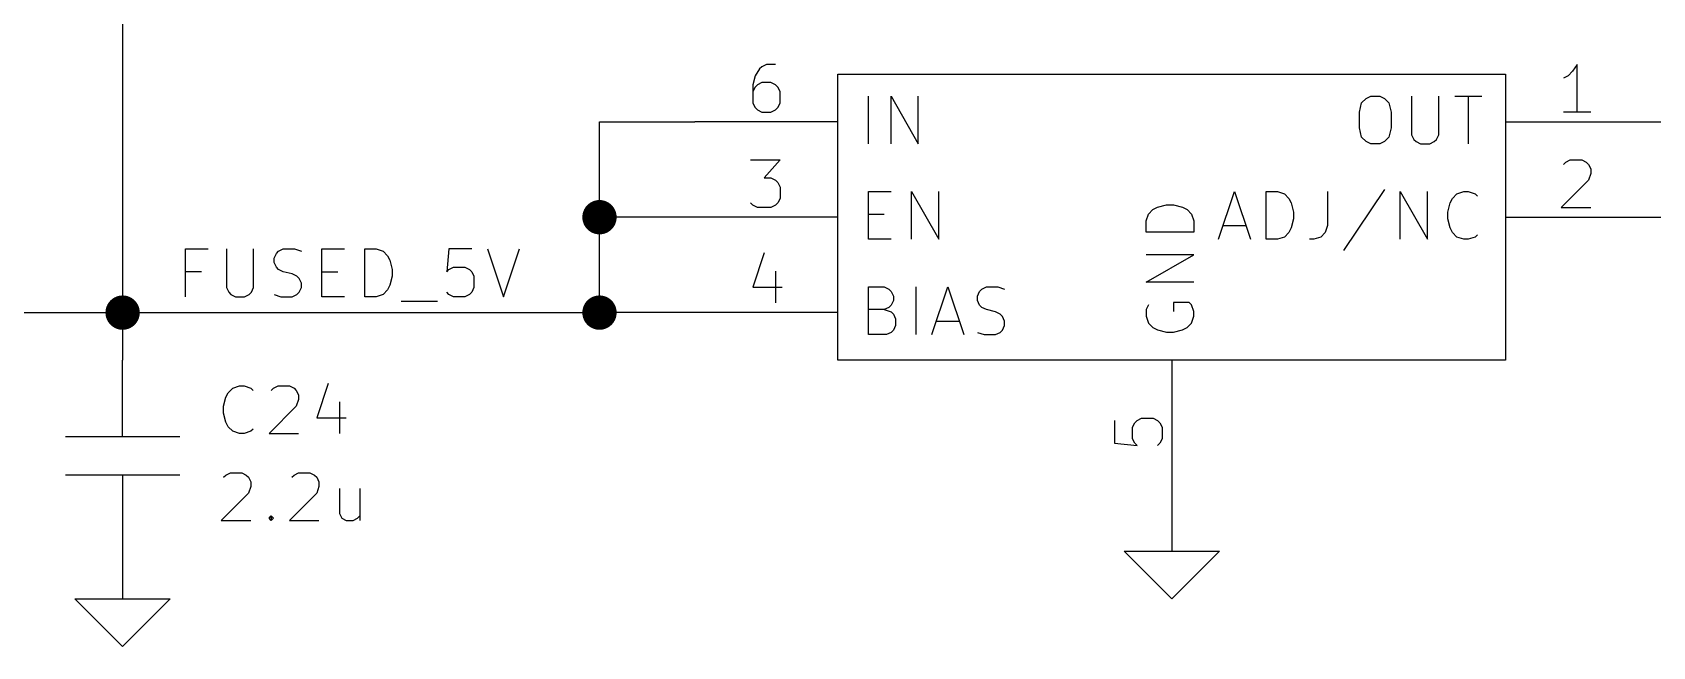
# Model space of a CAD drawing. Extents: x 0.4 to 16.1, y -11.3 to -0.4.
# Drawn here: x 8.155 to 9.854, y -7.1 to -6.456 of the extents above; entities that cross this region are included whole.
import ezdxf

# ---------------------------------------------------------------- set-up
doc = ezdxf.new("R2010")
doc.units = 0
doc.header["$MEASUREMENT"] = 0
for name, color, linetype in [('CYAN2', 4, 'CONTINUOUS'), ('GRAY1', 251, 'CONTINUOUS'), ('GREEN3', 91, 'CONTINUOUS'), ('LYELLOW', 51, 'CONTINUOUS'), ('RED2', 1, 'CONTINUOUS'), ('RED3', 11, 'CONTINUOUS')]:
    doc.layers.add(name, color=color, linetype=linetype)

msp = doc.modelspace()

# ---------------------------------------------------------------- linework, layer by layer
at = {"layer": 'CYAN2', "linetype": 'CONTINUOUS'}
for p, q in [((9.0319, -6.5731), (9.0319, -6.5231)), ((9.0319, -6.5731), (9.0319, -6.5231)), ((9.0557, -6.5731), (9.0557, -6.5231)), ((9.0557, -6.5231), (9.0843, -6.5731)), ((9.0557, -6.5731), (9.0557, -6.5231)), ((9.0557, -6.5231), (9.0843, -6.5731)), ((9.0843, -6.5731), (9.0843, -6.5231)), ((9.0843, -6.5731), (9.0843, -6.5231)), ((9.5538, -6.5255), (9.5586, -6.5231)), ((9.5538, -6.5255), (9.5586, -6.5231)), ((9.5586, -6.5231), (9.5681, -6.5231)), ((9.5586, -6.5231), (9.5681, -6.5231)), ((9.5681, -6.5231), (9.5729, -6.5255)), ((9.5681, -6.5231), (9.5729, -6.5255)), ((9.6014, -6.5231), (9.6014, -6.5636)), ((9.6014, -6.5231), (9.6014, -6.5636)), ((9.63, -6.5636), (9.63, -6.5231)), ((9.63, -6.5636), (9.63, -6.5231)), ((9.6467, -6.5231), (9.6752, -6.5231)), ((9.6467, -6.5231), (9.6752, -6.5231)), ((9.661, -6.5731), (9.661, -6.5231)), ((9.661, -6.5731), (9.661, -6.5231)), ((9.5467, -6.5398), (9.549, -6.5303)), ((9.5467, -6.5398), (9.549, -6.5303)), ((9.5467, -6.5565), (9.5467, -6.5398)), ((9.5467, -6.5565), (9.5467, -6.5398)), ((9.549, -6.5303), (9.5538, -6.5255)), ((9.549, -6.5303), (9.5538, -6.5255)), ((9.5729, -6.5255), (9.5776, -6.5303)), ((9.5729, -6.5255), (9.5776, -6.5303)), ((9.5776, -6.5303), (9.58, -6.5398)), ((9.5776, -6.5303), (9.58, -6.5398)), ((9.58, -6.5398), (9.58, -6.5565)), ((9.58, -6.5398), (9.58, -6.5565)), ((9.549, -6.566), (9.5467, -6.5565)), ((9.549, -6.566), (9.5467, -6.5565)), ((9.58, -6.5565), (9.5776, -6.566)), ((9.58, -6.5565), (9.5776, -6.566)), ((9.5538, -6.5708), (9.549, -6.566)), ((9.5538, -6.5708), (9.549, -6.566)), ((9.5586, -6.5731), (9.5538, -6.5708)), ((9.5586, -6.5731), (9.5538, -6.5708)), ((9.5681, -6.5731), (9.5586, -6.5731)), ((9.5681, -6.5731), (9.5586, -6.5731)), ((9.5729, -6.5708), (9.5681, -6.5731)), ((9.5729, -6.5708), (9.5681, -6.5731)), ((9.5776, -6.566), (9.5729, -6.5708)), ((9.5776, -6.566), (9.5729, -6.5708)), ((9.6014, -6.5636), (9.6038, -6.5684)), ((9.6014, -6.5636), (9.6038, -6.5684)), ((9.6038, -6.5684), (9.6062, -6.5708)), ((9.6038, -6.5684), (9.6062, -6.5708)), ((9.6062, -6.5708), (9.6109, -6.5731)), ((9.6062, -6.5708), (9.6109, -6.5731)), ((9.6109, -6.5731), (9.6205, -6.5731)), ((9.6109, -6.5731), (9.6205, -6.5731)), ((9.6205, -6.5731), (9.6252, -6.5708)), ((9.6205, -6.5731), (9.6252, -6.5708)), ((9.6252, -6.5708), (9.6276, -6.5684)), ((9.6252, -6.5708), (9.6276, -6.5684)), ((9.6276, -6.5684), (9.63, -6.5636)), ((9.6276, -6.5684), (9.63, -6.5636)), ((9.0319, -6.6731), (9.0319, -6.6231)), ((9.0319, -6.6231), (9.0557, -6.6231)), ((9.0319, -6.6731), (9.0319, -6.6231)), ((9.0319, -6.6231), (9.0557, -6.6231)), ((9.0771, -6.6731), (9.0771, -6.6231)), ((9.0771, -6.6231), (9.1057, -6.6731)), ((9.0771, -6.6731), (9.0771, -6.6231)), ((9.0771, -6.6231), (9.1057, -6.6731)), ((9.1057, -6.6731), (9.1057, -6.6231)), ((9.1057, -6.6731), (9.1057, -6.6231)), ((9.399, -6.6731), (9.4157, -6.6231)), ((9.399, -6.6731), (9.4157, -6.6231)), ((9.4157, -6.6231), (9.4324, -6.6731)), ((9.4157, -6.6231), (9.4324, -6.6731)), ((9.449, -6.6731), (9.449, -6.6231)), ((9.449, -6.6231), (9.4609, -6.6231)), ((9.449, -6.6731), (9.449, -6.6231)), ((9.449, -6.6231), (9.4609, -6.6231)), ((9.4609, -6.6231), (9.4681, -6.6255)), ((9.4609, -6.6231), (9.4681, -6.6255)), ((9.5133, -6.6231), (9.5133, -6.6588)), ((9.5133, -6.6231), (9.5133, -6.6588)), ((9.5729, -6.6208), (9.53, -6.685)), ((9.5729, -6.6208), (9.53, -6.685)), ((9.5895, -6.6731), (9.5895, -6.6231)), ((9.5895, -6.6231), (9.6181, -6.6731)), ((9.5895, -6.6731), (9.5895, -6.6231)), ((9.5895, -6.6231), (9.6181, -6.6731)), ((9.6181, -6.6731), (9.6181, -6.6231)), ((9.6181, -6.6731), (9.6181, -6.6231)), ((9.649, -6.6255), (9.6562, -6.6231)), ((9.649, -6.6255), (9.6562, -6.6231)), ((9.6562, -6.6231), (9.6609, -6.6231)), ((9.6562, -6.6231), (9.6609, -6.6231)), ((9.6609, -6.6231), (9.6681, -6.6255)), ((9.6609, -6.6231), (9.6681, -6.6255)), ((9.3255, -6.6467), (9.3303, -6.6419)), ((9.3255, -6.6467), (9.3303, -6.6419)), ((9.3303, -6.6419), (9.335, -6.6395)), ((9.3303, -6.6419), (9.335, -6.6395)), ((9.335, -6.6395), (9.3446, -6.6371)), ((9.335, -6.6395), (9.3446, -6.6371)), ((9.3446, -6.6371), (9.3517, -6.6371)), ((9.3446, -6.6371), (9.3517, -6.6371)), ((9.3517, -6.6371), (9.3612, -6.6395)), ((9.3517, -6.6371), (9.3612, -6.6395)), ((9.3612, -6.6395), (9.366, -6.6419)), ((9.3612, -6.6395), (9.366, -6.6419)), ((9.366, -6.6419), (9.3708, -6.6467)), ((9.366, -6.6419), (9.3708, -6.6467)), ((9.4681, -6.6255), (9.4729, -6.6303)), ((9.4681, -6.6255), (9.4729, -6.6303)), ((9.4729, -6.6303), (9.4752, -6.635)), ((9.4729, -6.6303), (9.4752, -6.635)), ((9.4752, -6.635), (9.4776, -6.6446)), ((9.4752, -6.635), (9.4776, -6.6446)), ((9.6395, -6.6446), (9.6419, -6.635)), ((9.6395, -6.6446), (9.6419, -6.635)), ((9.6419, -6.635), (9.6443, -6.6303)), ((9.6419, -6.635), (9.6443, -6.6303)), ((9.6443, -6.6303), (9.649, -6.6255)), ((9.6443, -6.6303), (9.649, -6.6255)), ((9.6681, -6.6255), (9.6705, -6.6279)), ((9.6681, -6.6255), (9.6705, -6.6279)), ((9.0319, -6.6469), (9.0486, -6.6469)), ((9.0319, -6.6469), (9.0486, -6.6469)), ((9.3231, -6.6538), (9.3255, -6.6467)), ((9.3231, -6.6538), (9.3255, -6.6467)), ((9.3231, -6.6657), (9.3231, -6.6538)), ((9.3231, -6.6657), (9.3231, -6.6538)), ((9.3708, -6.6467), (9.3731, -6.6538)), ((9.3708, -6.6467), (9.3731, -6.6538)), ((9.3731, -6.6538), (9.3731, -6.6657)), ((9.3731, -6.6538), (9.3731, -6.6657)), ((9.4038, -6.6588), (9.4276, -6.6588)), ((9.4038, -6.6588), (9.4276, -6.6588)), ((9.4776, -6.6517), (9.4752, -6.6612)), ((9.4776, -6.6517), (9.4752, -6.6612)), ((9.4776, -6.6446), (9.4776, -6.6517)), ((9.4776, -6.6446), (9.4776, -6.6517)), ((9.5133, -6.6588), (9.5109, -6.666)), ((9.5133, -6.6588), (9.5109, -6.666)), ((9.6395, -6.6517), (9.6395, -6.6446)), ((9.6395, -6.6517), (9.6395, -6.6446)), ((9.6419, -6.6612), (9.6395, -6.6517)), ((9.6419, -6.6612), (9.6395, -6.6517)), ((9.0557, -6.6731), (9.0319, -6.6731)), ((9.0557, -6.6731), (9.0319, -6.6731)), ((9.3731, -6.6657), (9.3231, -6.6657)), ((9.3731, -6.6657), (9.3231, -6.6657)), ((9.4609, -6.6731), (9.449, -6.6731)), ((9.4609, -6.6731), (9.449, -6.6731)), ((9.4681, -6.6708), (9.4609, -6.6731)), ((9.4681, -6.6708), (9.4609, -6.6731)), ((9.4729, -6.666), (9.4681, -6.6708)), ((9.4729, -6.666), (9.4681, -6.6708)), ((9.4752, -6.6612), (9.4729, -6.666)), ((9.4752, -6.6612), (9.4729, -6.666)), ((9.499, -6.6731), (9.4943, -6.6731)), ((9.499, -6.6731), (9.4943, -6.6731)), ((9.5062, -6.6708), (9.499, -6.6731)), ((9.5062, -6.6708), (9.499, -6.6731)), ((9.5109, -6.666), (9.5062, -6.6708)), ((9.5109, -6.666), (9.5062, -6.6708)), ((9.6443, -6.666), (9.6419, -6.6612)), ((9.6443, -6.666), (9.6419, -6.6612)), ((9.649, -6.6708), (9.6443, -6.666)), ((9.649, -6.6708), (9.6443, -6.666)), ((9.6562, -6.6731), (9.649, -6.6708)), ((9.6562, -6.6731), (9.649, -6.6708)), ((9.6609, -6.6731), (9.6562, -6.6731)), ((9.6609, -6.6731), (9.6562, -6.6731)), ((9.6681, -6.6708), (9.6609, -6.6731)), ((9.6681, -6.6708), (9.6609, -6.6731)), ((9.6705, -6.6684), (9.6681, -6.6708)), ((9.6705, -6.6684), (9.6681, -6.6708)), ((9.3231, -6.7181), (9.3731, -6.6895)), ((9.3731, -6.6895), (9.3231, -6.6895)), ((9.3231, -6.7181), (9.3731, -6.6895)), ((9.3731, -6.6895), (9.3231, -6.6895)), ((9.0319, -6.7731), (9.0319, -6.7231)), ((9.0319, -6.7231), (9.0486, -6.7231)), ((9.0319, -6.7731), (9.0319, -6.7231)), ((9.0319, -6.7231), (9.0486, -6.7231)), ((9.0486, -6.7231), (9.0533, -6.7255)), ((9.0486, -6.7231), (9.0533, -6.7255)), ((9.0533, -6.7255), (9.0557, -6.7279)), ((9.0533, -6.7255), (9.0557, -6.7279)), ((9.0819, -6.7731), (9.0819, -6.7231)), ((9.0819, -6.7731), (9.0819, -6.7231)), ((9.0986, -6.7731), (9.1152, -6.7231)), ((9.0986, -6.7731), (9.1152, -6.7231)), ((9.1152, -6.7231), (9.1319, -6.7731)), ((9.1152, -6.7231), (9.1319, -6.7731)), ((9.1486, -6.7279), (9.151, -6.7255)), ((9.1486, -6.7279), (9.151, -6.7255)), ((9.151, -6.7255), (9.1557, -6.7231)), ((9.151, -6.7255), (9.1557, -6.7231)), ((9.1557, -6.7231), (9.1676, -6.7231)), ((9.1557, -6.7231), (9.1676, -6.7231)), ((9.1676, -6.7231), (9.1748, -6.7255)), ((9.1676, -6.7231), (9.1748, -6.7255)), ((9.3731, -6.7181), (9.3231, -6.7181)), ((9.3731, -6.7181), (9.3231, -6.7181)), ((9.0557, -6.7422), (9.0533, -6.7446)), ((9.0557, -6.7422), (9.0533, -6.7446)), ((9.0557, -6.7279), (9.0581, -6.7327)), ((9.0557, -6.7279), (9.0581, -6.7327)), ((9.0581, -6.7374), (9.0557, -6.7422)), ((9.0581, -6.7374), (9.0557, -6.7422)), ((9.0581, -6.7327), (9.0581, -6.7374)), ((9.0581, -6.7327), (9.0581, -6.7374)), ((9.1462, -6.7327), (9.1486, -6.7279)), ((9.1462, -6.7327), (9.1486, -6.7279)), ((9.1462, -6.7374), (9.1462, -6.7327)), ((9.1462, -6.7374), (9.1462, -6.7327)), ((9.1486, -6.7422), (9.1462, -6.7374)), ((9.1486, -6.7422), (9.1462, -6.7374)), ((9.151, -6.7446), (9.1486, -6.7422)), ((9.151, -6.7446), (9.1486, -6.7422)), ((9.3255, -6.7419), (9.3231, -6.7467)), ((9.3255, -6.7419), (9.3231, -6.7467)), ((9.3684, -6.7395), (9.3517, -6.7395)), ((9.3517, -6.7395), (9.3517, -6.749)), ((9.3684, -6.7395), (9.3517, -6.7395)), ((9.3517, -6.7395), (9.3517, -6.749)), ((9.3708, -6.7419), (9.3684, -6.7395)), ((9.3708, -6.7419), (9.3684, -6.7395)), ((9.3731, -6.749), (9.3708, -6.7419)), ((9.3731, -6.749), (9.3708, -6.7419)), ((9.0486, -6.7469), (9.0319, -6.7469)), ((9.0486, -6.7469), (9.0319, -6.7469)), ((9.0533, -6.7446), (9.0486, -6.7469)), ((9.0533, -6.7446), (9.0486, -6.7469)), ((9.0486, -6.7469), (9.0557, -6.7493)), ((9.0486, -6.7469), (9.0557, -6.7493)), ((9.0557, -6.7493), (9.0581, -6.7517)), ((9.0557, -6.7493), (9.0581, -6.7517)), ((9.0581, -6.7517), (9.0605, -6.7565)), ((9.0581, -6.7517), (9.0605, -6.7565)), ((9.0605, -6.7565), (9.0605, -6.7636)), ((9.0605, -6.7565), (9.0605, -6.7636)), ((9.1033, -6.7588), (9.1271, -6.7588)), ((9.1033, -6.7588), (9.1271, -6.7588)), ((9.1557, -6.7469), (9.151, -6.7446)), ((9.1557, -6.7469), (9.151, -6.7446)), ((9.1652, -6.7493), (9.1557, -6.7469)), ((9.1652, -6.7493), (9.1557, -6.7469)), ((9.17, -6.7517), (9.1652, -6.7493)), ((9.17, -6.7517), (9.1652, -6.7493)), ((9.1724, -6.7541), (9.17, -6.7517)), ((9.1724, -6.7541), (9.17, -6.7517)), ((9.1748, -6.7588), (9.1724, -6.7541)), ((9.1748, -6.7588), (9.1724, -6.7541)), ((9.1748, -6.7636), (9.1748, -6.7588)), ((9.1748, -6.7636), (9.1748, -6.7588)), ((9.3231, -6.7467), (9.3231, -6.7538)), ((9.3231, -6.7467), (9.3231, -6.7538)), ((9.3231, -6.7538), (9.3255, -6.7609)), ((9.3231, -6.7538), (9.3255, -6.7609)), ((9.3255, -6.7609), (9.3303, -6.7657)), ((9.3255, -6.7609), (9.3303, -6.7657)), ((9.366, -6.7657), (9.3708, -6.7609)), ((9.366, -6.7657), (9.3708, -6.7609)), ((9.3708, -6.7609), (9.3731, -6.7538)), ((9.3708, -6.7609), (9.3731, -6.7538)), ((9.3731, -6.7538), (9.3731, -6.749)), ((9.3731, -6.7538), (9.3731, -6.749)), ((9.0509, -6.7731), (9.0319, -6.7731)), ((9.0509, -6.7731), (9.0319, -6.7731)), ((9.0557, -6.7708), (9.0509, -6.7731)), ((9.0557, -6.7708), (9.0509, -6.7731)), ((9.0581, -6.7684), (9.0557, -6.7708)), ((9.0581, -6.7684), (9.0557, -6.7708)), ((9.0605, -6.7636), (9.0581, -6.7684)), ((9.0605, -6.7636), (9.0581, -6.7684)), ((9.1462, -6.7708), (9.1533, -6.7731)), ((9.1462, -6.7708), (9.1533, -6.7731)), ((9.1533, -6.7731), (9.1652, -6.7731)), ((9.1533, -6.7731), (9.1652, -6.7731)), ((9.1652, -6.7731), (9.17, -6.7708)), ((9.1652, -6.7731), (9.17, -6.7708)), ((9.17, -6.7708), (9.1724, -6.7684)), ((9.17, -6.7708), (9.1724, -6.7684)), ((9.1724, -6.7684), (9.1748, -6.7636)), ((9.1724, -6.7684), (9.1748, -6.7636)), ((9.3303, -6.7657), (9.335, -6.7681)), ((9.3303, -6.7657), (9.335, -6.7681)), ((9.335, -6.7681), (9.3446, -6.7705)), ((9.335, -6.7681), (9.3446, -6.7705)), ((9.3446, -6.7705), (9.3517, -6.7705)), ((9.3446, -6.7705), (9.3517, -6.7705)), ((9.3517, -6.7705), (9.3612, -6.7681)), ((9.3517, -6.7705), (9.3612, -6.7681)), ((9.3612, -6.7681), (9.366, -6.7657)), ((9.3612, -6.7681), (9.366, -6.7657)), ((8.3654, -6.8292), (8.3726, -6.8268)), ((8.3654, -6.8292), (8.3726, -6.8268)), ((8.3726, -6.8268), (8.3773, -6.8268)), ((8.3726, -6.8268), (8.3773, -6.8268)), ((8.3773, -6.8268), (8.3845, -6.8292)), ((8.3773, -6.8268), (8.3845, -6.8292)), ((8.4083, -6.8292), (8.413, -6.8268)), ((8.4083, -6.8292), (8.413, -6.8268)), ((8.413, -6.8268), (8.4249, -6.8268)), ((8.413, -6.8268), (8.4249, -6.8268)), ((8.4249, -6.8268), (8.4297, -6.8292)), ((8.4249, -6.8268), (8.4297, -6.8292)), ((8.4654, -6.8244), (8.4535, -6.8601)), ((8.4654, -6.8244), (8.4535, -6.8601)), ((8.3559, -6.8482), (8.3583, -6.8387)), ((8.3559, -6.8482), (8.3583, -6.8387)), ((8.3583, -6.8387), (8.3607, -6.8339)), ((8.3583, -6.8387), (8.3607, -6.8339)), ((8.3607, -6.8339), (8.3654, -6.8292)), ((8.3607, -6.8339), (8.3654, -6.8292)), ((8.3845, -6.8292), (8.3869, -6.8316)), ((8.3845, -6.8292), (8.3869, -6.8316)), ((8.4059, -6.8316), (8.4083, -6.8292)), ((8.4059, -6.8316), (8.4083, -6.8292)), ((8.4297, -6.8292), (8.4321, -6.8316)), ((8.4297, -6.8292), (8.4321, -6.8316)), ((8.4321, -6.8316), (8.4345, -6.8363)), ((8.4321, -6.8316), (8.4345, -6.8363)), ((8.4345, -6.8411), (8.4321, -6.8482)), ((8.4345, -6.8411), (8.4321, -6.8482)), ((8.4345, -6.8363), (8.4345, -6.8411)), ((8.4345, -6.8363), (8.4345, -6.8411)), ((8.4773, -6.8435), (8.4773, -6.8768)), ((8.4773, -6.8435), (8.4773, -6.8768)), ((8.3559, -6.8554), (8.3559, -6.8482)), ((8.3559, -6.8554), (8.3559, -6.8482)), ((8.3583, -6.8649), (8.3559, -6.8554)), ((8.3583, -6.8649), (8.3559, -6.8554)), ((8.4321, -6.8482), (8.4035, -6.8768)), ((8.4321, -6.8482), (8.4035, -6.8768)), ((8.4535, -6.8601), (8.4845, -6.8601)), ((8.4535, -6.8601), (8.4845, -6.8601)), ((8.3607, -6.8697), (8.3583, -6.8649)), ((8.3607, -6.8697), (8.3583, -6.8649)), ((8.3654, -6.8744), (8.3607, -6.8697)), ((8.3654, -6.8744), (8.3607, -6.8697)), ((8.3726, -6.8768), (8.3654, -6.8744)), ((8.3726, -6.8768), (8.3654, -6.8744)), ((8.3773, -6.8768), (8.3726, -6.8768)), ((8.3773, -6.8768), (8.3726, -6.8768)), ((8.3845, -6.8744), (8.3773, -6.8768)), ((8.3845, -6.8744), (8.3773, -6.8768)), ((8.3869, -6.872), (8.3845, -6.8744)), ((8.3869, -6.872), (8.3845, -6.8744)), ((8.4035, -6.8768), (8.4345, -6.8768)), ((8.4035, -6.8768), (8.4345, -6.8768)), ((8.3559, -6.9226), (8.3583, -6.9202)), ((8.3559, -6.9226), (8.3583, -6.9202)), ((8.3583, -6.9202), (8.363, -6.9178)), ((8.3583, -6.9202), (8.363, -6.9178)), ((8.363, -6.9178), (8.3749, -6.9178)), ((8.363, -6.9178), (8.3749, -6.9178)), ((8.3749, -6.9178), (8.3797, -6.9202)), ((8.3749, -6.9178), (8.3797, -6.9202)), ((8.3797, -6.9202), (8.3821, -6.9226)), ((8.3797, -6.9202), (8.3821, -6.9226)), ((8.3821, -6.9226), (8.3845, -6.9273)), ((8.3821, -6.9226), (8.3845, -6.9273)), ((8.3845, -6.9273), (8.3845, -6.9321)), ((8.3845, -6.9273), (8.3845, -6.9321)), ((8.4273, -6.9226), (8.4297, -6.9202)), ((8.4273, -6.9226), (8.4297, -6.9202)), ((8.4297, -6.9202), (8.4345, -6.9178)), ((8.4297, -6.9202), (8.4345, -6.9178)), ((8.4345, -6.9178), (8.4464, -6.9178)), ((8.4345, -6.9178), (8.4464, -6.9178)), ((8.4464, -6.9178), (8.4511, -6.9202)), ((8.4464, -6.9178), (8.4511, -6.9202)), ((8.4511, -6.9202), (8.4535, -6.9226)), ((8.4511, -6.9202), (8.4535, -6.9226)), ((8.4535, -6.9226), (8.4559, -6.9273)), ((8.4535, -6.9226), (8.4559, -6.9273)), ((8.4559, -6.9273), (8.4559, -6.9321)), ((8.4559, -6.9273), (8.4559, -6.9321)), ((8.3821, -6.9392), (8.3535, -6.9678)), ((8.3821, -6.9392), (8.3535, -6.9678)), ((8.3845, -6.9321), (8.3821, -6.9392)), ((8.3845, -6.9321), (8.3821, -6.9392)), ((8.4535, -6.9392), (8.4249, -6.9678)), ((8.4535, -6.9392), (8.4249, -6.9678)), ((8.4559, -6.9321), (8.4535, -6.9392)), ((8.4559, -6.9321), (8.4535, -6.9392)), ((8.4773, -6.9345), (8.4773, -6.9607)), ((8.4773, -6.9345), (8.4773, -6.9607)), ((8.4988, -6.9345), (8.4988, -6.9678)), ((8.4988, -6.9345), (8.4988, -6.9678)), ((8.4035, -6.9654), (8.4059, -6.963)), ((8.4035, -6.9654), (8.4059, -6.963)), ((8.4059, -6.963), (8.4083, -6.9654)), ((8.4059, -6.963), (8.4059, -6.9678)), ((8.4059, -6.963), (8.4083, -6.9654)), ((8.4059, -6.963), (8.4059, -6.9678)), ((8.4773, -6.9607), (8.4797, -6.9654)), ((8.4773, -6.9607), (8.4797, -6.9654)), ((8.4964, -6.9654), (8.4988, -6.963)), ((8.4964, -6.9654), (8.4988, -6.963)), ((8.3535, -6.9678), (8.3845, -6.9678)), ((8.3535, -6.9678), (8.3845, -6.9678)), ((8.4059, -6.9678), (8.4035, -6.9654)), ((8.4059, -6.9678), (8.4035, -6.9654)), ((8.4083, -6.9654), (8.4059, -6.9678)), ((8.4083, -6.9654), (8.4059, -6.9678)), ((8.4249, -6.9678), (8.4559, -6.9678)), ((8.4249, -6.9678), (8.4559, -6.9678)), ((8.4797, -6.9654), (8.4845, -6.9678)), ((8.4797, -6.9654), (8.4845, -6.9678)), ((8.4845, -6.9678), (8.4916, -6.9678)), ((8.4845, -6.9678), (8.4916, -6.9678)), ((8.4916, -6.9678), (8.4964, -6.9654)), ((8.4916, -6.9678), (8.4964, -6.9654))]:
    msp.add_line(p, q, dxfattribs=at)
at = {"layer": 'GRAY1', "linetype": 'CONTINUOUS'}
for p, q in [((8.316, -6.7333), (8.316, -6.6833)), ((8.316, -6.6833), (8.3398, -6.6833)), ((8.3589, -6.6833), (8.3589, -6.7238)), ((8.3874, -6.7238), (8.3874, -6.6833)), ((8.4089, -6.6928), (8.4113, -6.6881)), ((8.4089, -6.6976), (8.4089, -6.6928)), ((8.4113, -6.6881), (8.4136, -6.6857)), ((8.4136, -6.6857), (8.4184, -6.6833)), ((8.4184, -6.6833), (8.4303, -6.6833)), ((8.4303, -6.6833), (8.4374, -6.6857)), ((8.4589, -6.7333), (8.4589, -6.6833)), ((8.4589, -6.6833), (8.4827, -6.6833)), ((8.5041, -6.7333), (8.5041, -6.6833)), ((8.5041, -6.6833), (8.516, -6.6833)), ((8.516, -6.6833), (8.5232, -6.6857)), ((8.5232, -6.6857), (8.5279, -6.6904)), ((8.5279, -6.6904), (8.5303, -6.6952)), ((8.5922, -6.6833), (8.5898, -6.7071)), ((8.616, -6.6833), (8.5922, -6.6833)), ((8.6327, -6.6833), (8.6493, -6.7333)), ((8.6493, -6.7333), (8.666, -6.6833)), ((8.3327, -6.7071), (8.316, -6.7071)), ((8.4113, -6.7023), (8.4089, -6.6976)), ((8.4136, -6.7047), (8.4113, -6.7023)), ((8.4184, -6.7071), (8.4136, -6.7047)), ((8.4279, -6.7095), (8.4184, -6.7071)), ((8.4327, -6.7119), (8.4279, -6.7095)), ((8.4589, -6.7071), (8.4755, -6.7071)), ((8.5303, -6.6952), (8.5327, -6.7047)), ((8.5327, -6.7047), (8.5327, -6.7119)), ((8.5898, -6.7071), (8.5922, -6.7047)), ((8.5922, -6.7047), (8.597, -6.7023)), ((8.597, -6.7023), (8.6089, -6.7023)), ((8.6089, -6.7023), (8.6136, -6.7047)), ((8.6136, -6.7047), (8.616, -6.7071)), ((8.616, -6.7071), (8.6184, -6.7119)), ((8.3589, -6.7238), (8.3613, -6.7285)), ((8.3851, -6.7285), (8.3874, -6.7238)), ((8.4351, -6.7143), (8.4327, -6.7119)), ((8.4374, -6.719), (8.4351, -6.7143)), ((8.4351, -6.7285), (8.4374, -6.7238)), ((8.4374, -6.7238), (8.4374, -6.719)), ((8.5279, -6.7262), (8.5232, -6.7309)), ((8.5303, -6.7214), (8.5279, -6.7262)), ((8.5327, -6.7119), (8.5303, -6.7214)), ((8.6184, -6.7238), (8.616, -6.7285)), ((8.6184, -6.7119), (8.6184, -6.7238)), ((8.3613, -6.7285), (8.3636, -6.7309)), ((8.3636, -6.7309), (8.3684, -6.7333)), ((8.3684, -6.7333), (8.3779, -6.7333)), ((8.3779, -6.7333), (8.3827, -6.7309)), ((8.3827, -6.7309), (8.3851, -6.7285)), ((8.4089, -6.7309), (8.416, -6.7333)), ((8.416, -6.7333), (8.4279, -6.7333)), ((8.4279, -6.7333), (8.4327, -6.7309)), ((8.4327, -6.7309), (8.4351, -6.7285)), ((8.4827, -6.7333), (8.4589, -6.7333)), ((8.516, -6.7333), (8.5041, -6.7333)), ((8.5232, -6.7309), (8.516, -6.7333)), ((8.5422, -6.7381), (8.5803, -6.7381)), ((8.5922, -6.7309), (8.5898, -6.7285)), ((8.597, -6.7333), (8.5922, -6.7309)), ((8.6089, -6.7333), (8.597, -6.7333)), ((8.6136, -6.7309), (8.6089, -6.7333)), ((8.616, -6.7285), (8.6136, -6.7309))]:
    msp.add_line(p, q, dxfattribs=at)
at = {"layer": 'GREEN3', "linetype": 'CONTINUOUS'}
for p, q in [((8.25, -5.8), (8.25, -6.75)), ((8.75, -6.65), (8.75, -6.55)), ((8.75, -6.55), (8.85, -6.55)), ((9.85, -6.55), (10.2, -6.55)), ((8.75, -6.75), (8.75, -6.65)), ((8.85, -6.65), (8.75, -6.65)), ((9.85, -6.65), (9.9, -6.65)), ((8.05, -6.75), (8.25, -6.75)), ((8.25, -6.75), (8.25, -6.8)), ((8.25, -6.75), (8.75, -6.75)), ((8.85, -6.75), (8.75, -6.75))]:
    msp.add_line(p, q, dxfattribs=at)
at = {"layer": 'GREEN3', "const_width": 0.018}
for points in [[(8.741, -6.65, 1), (8.759, -6.65, 1)], [(8.241, -6.75, 1), (8.259, -6.75, 1)], [(8.741, -6.75, 1), (8.759, -6.75, 1)]]:
    msp.add_lwpolyline(points, format="xyb", close=True, dxfattribs=at)
at = {"layer": 'LYELLOW', "linetype": 'CONTINUOUS'}
for p, q in [((9, -6.8), (9, -6.5)), ((9, -6.5), (9.7, -6.5)), ((9.7, -6.5), (9.7, -6.8)), ((9.7, -6.8), (9, -6.8))]:
    msp.add_line(p, q, dxfattribs=at)
at = {"layer": 'RED2', "linetype": 'CONTINUOUS'}
for p, q in [((9, -6.8), (9, -6.5)), ((9, -6.5), (9.7, -6.5)), ((9.7, -6.5), (9.7, -6.8)), ((9, -6.55), (8.85, -6.55)), ((9, -6.55), (8.85, -6.55)), ((9.7, -6.55), (9.85, -6.55)), ((9.7, -6.55), (9.85, -6.55)), ((9, -6.65), (8.85, -6.65)), ((9, -6.65), (8.85, -6.65)), ((9.7, -6.65), (9.85, -6.65)), ((9.7, -6.65), (9.85, -6.65)), ((9, -6.75), (8.85, -6.75)), ((9, -6.75), (8.85, -6.75)), ((8.25, -6.88), (8.25, -6.8)), ((8.25, -6.88), (8.25, -6.8)), ((9.7, -6.8), (9, -6.8)), ((9.35, -6.8), (9.35, -6.95)), ((9.35, -6.8), (9.35, -6.95)), ((8.19, -6.88), (8.31, -6.88)), ((8.19, -6.92), (8.31, -6.92)), ((8.25, -6.92), (8.25, -7)), ((8.25, -6.92), (8.25, -7)), ((9.35, -6.95), (9.35, -7)), ((8.25, -7), (8.25, -7.05)), ((9.35, -7.05), (9.3, -7)), ((9.3, -7), (9.35, -7)), ((9.35, -7), (9.4, -7)), ((9.4, -7), (9.35, -7.05)), ((8.25, -7.1), (8.2, -7.05)), ((8.2, -7.05), (8.25, -7.05)), ((8.25, -7.05), (8.3, -7.05)), ((8.3, -7.05), (8.25, -7.1))]:
    msp.add_line(p, q, dxfattribs=at)
at = {"layer": 'RED3', "linetype": 'CONTINUOUS'}
for p, q in [((8.9131, -6.5018), (8.9107, -6.5113)), ((8.9131, -6.5018), (8.9107, -6.5113)), ((8.9179, -6.4946), (8.9131, -6.5018)), ((8.9179, -6.4946), (8.9131, -6.5018)), ((8.9202, -6.4923), (8.9179, -6.4946)), ((8.9202, -6.4923), (8.9179, -6.4946)), ((8.925, -6.4899), (8.9202, -6.4923)), ((8.925, -6.4899), (8.9202, -6.4923)), ((8.9345, -6.4899), (8.925, -6.4899)), ((8.9345, -6.4899), (8.925, -6.4899)), ((9.7655, -6.5018), (9.7607, -6.5042)), ((9.7655, -6.5018), (9.7607, -6.5042)), ((9.7702, -6.497), (9.7655, -6.5018)), ((9.7702, -6.497), (9.7655, -6.5018)), ((9.775, -6.4899), (9.7702, -6.497)), ((9.775, -6.4899), (9.7702, -6.497)), ((9.775, -6.5399), (9.775, -6.4899)), ((9.775, -6.5399), (9.775, -6.4899)), ((8.9107, -6.5113), (8.9107, -6.5304)), ((8.9107, -6.5113), (8.9107, -6.5304)), ((8.9131, -6.5137), (8.9107, -6.5184)), ((8.9131, -6.5137), (8.9107, -6.5184)), ((8.9155, -6.5113), (8.9131, -6.5137)), ((8.9155, -6.5113), (8.9131, -6.5137)), ((8.9202, -6.5089), (8.9155, -6.5113)), ((8.9202, -6.5089), (8.9155, -6.5113)), ((8.9298, -6.5089), (8.9202, -6.5089)), ((8.9298, -6.5089), (8.9202, -6.5089)), ((8.9345, -6.5113), (8.9298, -6.5089)), ((8.9345, -6.5113), (8.9298, -6.5089)), ((8.9369, -6.5137), (8.9345, -6.5113)), ((8.9369, -6.5137), (8.9345, -6.5113)), ((8.9393, -6.5184), (8.9369, -6.5137)), ((8.9393, -6.5184), (8.9369, -6.5137)), ((8.9393, -6.5304), (8.9393, -6.5184)), ((8.9393, -6.5304), (8.9393, -6.5184)), ((8.9107, -6.5304), (8.9131, -6.5351)), ((8.9107, -6.5304), (8.9131, -6.5351)), ((8.9131, -6.5351), (8.9155, -6.5375)), ((8.9131, -6.5351), (8.9155, -6.5375)), ((8.9155, -6.5375), (8.9202, -6.5399)), ((8.9155, -6.5375), (8.9202, -6.5399)), ((8.9202, -6.5399), (8.9298, -6.5399)), ((8.9202, -6.5399), (8.9298, -6.5399)), ((8.9298, -6.5399), (8.9345, -6.5375)), ((8.9298, -6.5399), (8.9345, -6.5375)), ((8.9345, -6.5375), (8.9369, -6.5351)), ((8.9345, -6.5375), (8.9369, -6.5351)), ((8.9369, -6.5351), (8.9393, -6.5304)), ((8.9369, -6.5351), (8.9393, -6.5304)), ((9.7893, -6.5399), (9.7607, -6.5399)), ((9.7893, -6.5399), (9.7607, -6.5399)), ((8.9083, -6.5899), (8.9393, -6.5899)), ((8.9083, -6.5899), (8.9393, -6.5899)), ((8.9393, -6.5899), (8.9226, -6.6089)), ((8.9393, -6.5899), (8.9226, -6.6089)), ((9.7631, -6.5923), (9.7679, -6.5899)), ((9.7631, -6.5923), (9.7679, -6.5899)), ((9.7679, -6.5899), (9.7798, -6.5899)), ((9.7679, -6.5899), (9.7798, -6.5899)), ((9.7798, -6.5899), (9.7845, -6.5923)), ((9.7798, -6.5899), (9.7845, -6.5923)), ((9.7607, -6.5946), (9.7631, -6.5923)), ((9.7607, -6.5946), (9.7631, -6.5923)), ((9.7845, -6.5923), (9.7869, -6.5946)), ((9.7845, -6.5923), (9.7869, -6.5946)), ((9.7869, -6.5946), (9.7893, -6.5994)), ((9.7869, -6.5946), (9.7893, -6.5994)), ((9.7893, -6.6042), (9.7869, -6.6113)), ((9.7893, -6.6042), (9.7869, -6.6113)), ((9.7893, -6.5994), (9.7893, -6.6042)), ((9.7893, -6.5994), (9.7893, -6.6042)), ((8.9226, -6.6089), (8.9298, -6.6089)), ((8.9226, -6.6089), (8.9298, -6.6089)), ((8.9298, -6.6089), (8.9345, -6.6113)), ((8.9298, -6.6089), (8.9345, -6.6113)), ((8.9345, -6.6113), (8.9369, -6.6137)), ((8.9345, -6.6113), (8.9369, -6.6137)), ((8.9369, -6.6137), (8.9393, -6.6184)), ((8.9369, -6.6137), (8.9393, -6.6184)), ((8.9393, -6.6184), (8.9393, -6.6304)), ((8.9393, -6.6184), (8.9393, -6.6304)), ((9.7869, -6.6113), (9.7583, -6.6399)), ((9.7869, -6.6113), (9.7583, -6.6399)), ((8.9107, -6.6375), (8.9083, -6.6351)), ((8.9107, -6.6375), (8.9083, -6.6351)), ((8.9155, -6.6399), (8.9107, -6.6375)), ((8.9155, -6.6399), (8.9107, -6.6375)), ((8.9298, -6.6399), (8.9155, -6.6399)), ((8.9298, -6.6399), (8.9155, -6.6399)), ((8.9345, -6.6375), (8.9298, -6.6399)), ((8.9345, -6.6375), (8.9298, -6.6399)), ((8.9369, -6.6351), (8.9345, -6.6375)), ((8.9369, -6.6351), (8.9345, -6.6375)), ((8.9393, -6.6304), (8.9369, -6.6351)), ((8.9393, -6.6304), (8.9369, -6.6351)), ((9.7583, -6.6399), (9.7893, -6.6399)), ((9.7583, -6.6399), (9.7893, -6.6399)), ((8.9226, -6.6875), (8.9107, -6.7232)), ((8.9226, -6.6875), (8.9107, -6.7232)), ((8.9345, -6.7065), (8.9345, -6.7399)), ((8.9345, -6.7065), (8.9345, -6.7399)), ((8.9107, -6.7232), (8.9417, -6.7232)), ((8.9107, -6.7232), (8.9417, -6.7232)), ((9.3137, -6.8631), (9.3184, -6.8607)), ((9.3137, -6.8631), (9.3184, -6.8607)), ((9.3184, -6.8607), (9.3304, -6.8607)), ((9.3184, -6.8607), (9.3304, -6.8607)), ((9.3304, -6.8607), (9.3351, -6.8631)), ((9.3304, -6.8607), (9.3351, -6.8631)), ((9.2899, -6.8631), (9.2899, -6.8869)), ((9.2899, -6.8631), (9.2899, -6.8869)), ((9.3089, -6.8702), (9.3113, -6.8655)), ((9.3089, -6.8702), (9.3113, -6.8655)), ((9.3089, -6.8821), (9.3089, -6.8702)), ((9.3089, -6.8821), (9.3089, -6.8702)), ((9.3113, -6.8655), (9.3137, -6.8631)), ((9.3113, -6.8655), (9.3137, -6.8631)), ((9.3351, -6.8631), (9.3375, -6.8655)), ((9.3351, -6.8631), (9.3375, -6.8655)), ((9.3375, -6.8655), (9.3399, -6.8702)), ((9.3375, -6.8655), (9.3399, -6.8702)), ((9.3399, -6.8702), (9.3399, -6.8821)), ((9.3399, -6.8702), (9.3399, -6.8821)), ((9.2899, -6.8869), (9.3137, -6.8893)), ((9.2899, -6.8869), (9.3137, -6.8893)), ((9.3113, -6.8869), (9.3089, -6.8821)), ((9.3113, -6.8869), (9.3089, -6.8821)), ((9.3137, -6.8893), (9.3113, -6.8869)), ((9.3137, -6.8893), (9.3113, -6.8869)), ((9.3375, -6.8869), (9.3351, -6.8893)), ((9.3375, -6.8869), (9.3351, -6.8893)), ((9.3399, -6.8821), (9.3375, -6.8869)), ((9.3399, -6.8821), (9.3375, -6.8869))]:
    msp.add_line(p, q, dxfattribs=at)

doc.saveas('drawing.dxf')
